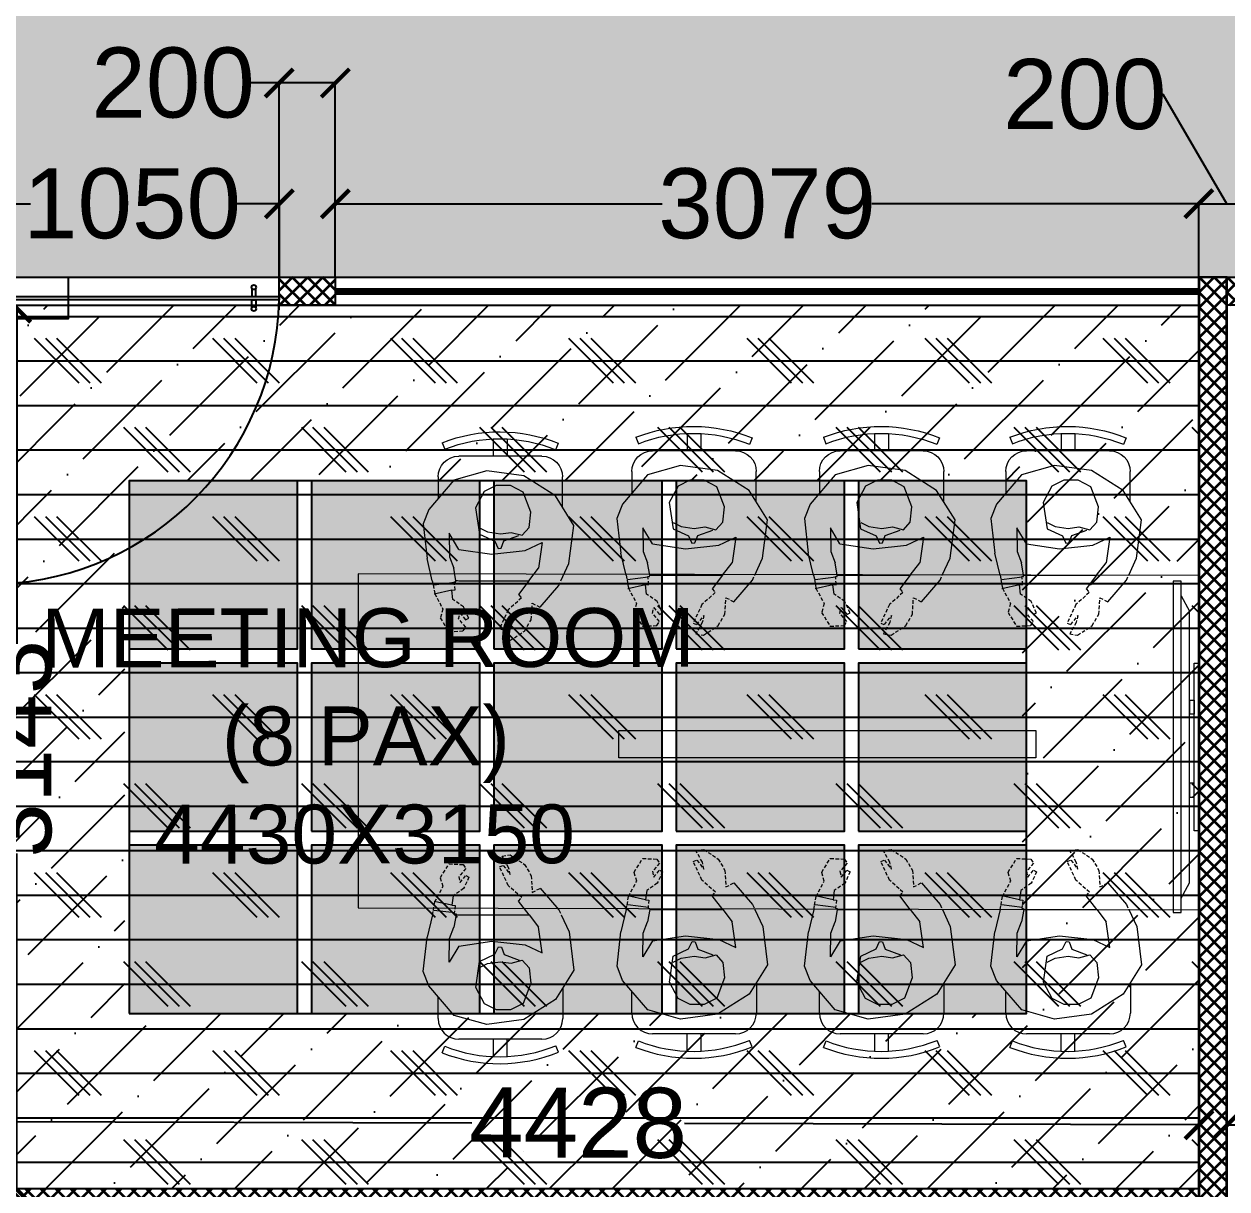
# Model space of a CAD drawing. Header units: millimetres. Extents: x 263321 to 4958806, y 33647 to 987811.
# Drawn here: x 2383843 to 2388132, y 492682 to 496836 of the extents above; entities that cross this region are included whole.
import ezdxf

# ---------------------------------------------------------------- set-up
doc = ezdxf.new("R2010")
doc.units = ezdxf.units.MM
doc.header["$PDMODE"] = 3
doc.linetypes.add('( Hidden )', pattern=[0.375, 0.25, -0.125])
for name, color, linetype, lineweight in [('A-DOOR-FULL', 40, 'Continuous', 18), ('A-FURN-HUMAN', 252, 'Continuous', 9), ('A-FURN-MODULAR-CHAIR', 5, 'Continuous', 5), ('A-FURN-MODULAR-TABLETOP', 250, 'Continuous', 13), ('A-GLASS PARTITION', 5, 'Continuous', 18), ('A-GYPSUM PARTITION', 250, 'Continuous', 35), ('partition', 6, 'Continuous', 15), ('TOA- AV', 7, 'Continuous', 9)]:
    doc.layers.add(name, color=color, linetype=linetype, lineweight=lineweight)
for name, color, linetype in [('CEILING TOA', 7, 'Continuous'), ('CH - MAN', 8, 'Continuous'), ('DOOR', 5, 'Continuous'), ('DOOR TOA', 7, 'Continuous'), ('FLOORING TOA', 7, 'Continuous'), ('PARTITION DIM.', 250, 'Continuous'), ('PARTITION GYPSUM', 250, 'Continuous'), ('TEXT', 250, 'Continuous')]:
    doc.layers.add(name, color=color, linetype=linetype)
doc.styles.add('ARIAL', font='arial.ttf')
doc.styles.get("Standard").update_dxf_attribs({"font": 'arial.ttf'})
doc.styles.add('TEXT @ 150', font='arial.ttf', dxfattribs={"height": 225})
doc.dimstyles.new('DIM @ 150', dxfattribs={"dimtxt": 225, "dimasz": 100, "dimexe": 1, "dimexo": 0, "dimgap": 0.5, "dimtad": 0, "dimdec": 0, "dimzin": 0, "dimdsep": 46, "dimtxsty": 'TEXT @ 150', "dimblk": 'ARCHTICK', "dimcen": -2, "dimclrd": 8, "dimclre": 8, "dimclrt": 7, "dimadec": 0, "dimazin": 0, "dimtfac": 1, "dimtdec": 0, "dimtofl": 0, "dimtmove": 0, "dimatfit": 3, "dimldrblk": 'OPEN90', "dimfxl": 1, "dimtolj": 1, "dimtzin": 0, "dimlwd": -1, "dimlwe": -1, "dimarcsym": 0})
pattern_1 = [(45, (13069.08, -8478.743), (-26.94076836, 26.94076836), []), (135, (13069.08, -8478.743), (-26.94076836, -26.94076836), [])]

# ---------------------------------------------------------------- blocks, each defined once
blk = doc.blocks.new('Human Figure')
at = {"layer": 'A-FURN-HUMAN', "lineweight": 5}
for p, q in [((4616.22, 5779.49), (4621.49, 5780.21, 0)), ((4616.22, 5779.49), (4621.49, 5780.21, 0)), ((4621.49, 5780.21, 0), (4626.18, 5778.89, 0)), ((4621.49, 5780.21, 0), (4626.18, 5778.89, 0)), ((4611.71, 5776.63, 0), (4616.22, 5779.49)), ((4611.71, 5776.63, 0), (4616.22, 5779.49)), ((4626.18, 5778.89, 0), (4629.77, 5774.69, 0)), ((4626.18, 5778.89, 0), (4629.77, 5774.69, 0)), ((4609.08, 5772.43, 0), (4611.71, 5776.63, 0)), ((4609.08, 5772.43, 0), (4611.71, 5776.63, 0)), ((4629.77, 5774.69, 0), (4630.56, 5772.63, 0)), ((4629.77, 5774.69, 0), (4630.56, 5772.63, 0)), ((4609.78, 5766.99, 0), (4609.08, 5772.43, 0)), ((4609.78, 5766.99, 0), (4609.08, 5772.43, 0)), ((4626.86, 5771.32, 0), (4626.81, 5767.94)), ((4626.86, 5771.32, 0), (4626.81, 5767.94)), ((4630.56, 5772.63, 0), (4630.01, 5767.72, 0)), ((4630.56, 5772.63, 0), (4630.01, 5767.72, 0)), ((4616.02, 5768.83), (4613.59, 5769.99, 0)), ((4613.59, 5769.99, 0), (4614.12, 5766.32, 0)), ((4616.02, 5768.83), (4613.59, 5769.99, 0)), ((4613.59, 5769.99, 0), (4614.12, 5766.32, 0)), ((4620.77, 5768.32, 0), (4616.02, 5768.83)), ((4620.77, 5768.32, 0), (4616.02, 5768.83)), ((4625.5, 5769.01, 0), (4620.77, 5768.32, 0)), ((4625.5, 5769.01, 0), (4620.77, 5768.32, 0)), ((4626.81, 5767.94), (4626.19, 5766.32, 0)), ((4626.81, 5767.94), (4626.19, 5766.32, 0)), ((4610.91, 5764.54), (4609.78, 5766.99, 0)), ((4610.91, 5764.54), (4609.78, 5766.99, 0)), ((4615.48, 5764.54), (4614.12, 5766.32, 0)), ((4615.48, 5764.54), (4614.12, 5766.32, 0)), ((4625.89, 5764.54), (4626.19, 5766.32, 0)), ((4625.89, 5764.54), (4626.19, 5766.32, 0)), ((4629.26, 5764.54), (4630.01, 5767.72, 0)), ((4629.26, 5764.54), (4630.01, 5767.72, 0)), ((4615.48, 5764.54), (4616.97, 5762.59)), ((4615.48, 5764.54), (4616.97, 5762.59)), ((4613.88, 5760.76, 0), (4611.23, 5763.85, 0)), ((4613.88, 5760.76, 0), (4611.23, 5763.85, 0)), ((4626.5, 5763.17, 0), (4626.01, 5763.22, 0)), ((4626.5, 5763.17, 0), (4626.01, 5763.22, 0)), ((4626.32, 5761.85, 0), (4626.5, 5763.17, 0)), ((4626.32, 5761.85, 0), (4626.5, 5763.17, 0))]:
    blk.add_line(p, q, dxfattribs=at)
at = {"layer": 'A-FURN-HUMAN', "linetype": '( Hidden )', "lineweight": 5, "ltscale": 2}
for p, q in [((4611.23, 5763.85, 0), (4610.91, 5764.54, 0)), ((4611.23, 5763.85, 0), (4610.91, 5764.54, 0)), ((4626.01, 5763.22, 0), (4626.14, 5764.36, 0)), ((4626.01, 5763.22, 0), (4626.14, 5764.36, 0)), ((4629.26, 5764.54, 0), (4629.12, 5763.93, 0)), ((4629.26, 5764.54, 0), (4629.12, 5763.93, 0)), ((4628.92, 5762.69, 0), (4627.75, 5760.5, 0)), ((4628.92, 5762.69, 0), (4627.75, 5760.5, 0)), ((4629.12, 5763.93, 0), (4628.92, 5762.69, 0)), ((4629.12, 5763.93, 0), (4628.92, 5762.69, 0)), ((4615.02, 5761.34, 0), (4613.88, 5760.76, 0)), ((4615.02, 5761.34, 0), (4613.88, 5760.76, 0)), ((4615.16, 5758.98, 0), (4615.02, 5761.34, 0)), ((4615.16, 5758.98, 0), (4615.02, 5761.34, 0)), ((4616.97, 5762.59), (4616.53, 5762.09)), ((4616.97, 5762.59), (4616.53, 5762.09)), ((4616.53, 5762.09), (4618.44, 5760.37, 0)), ((4616.53, 5762.09), (4618.44, 5760.37, 0)), ((4624.81, 5760.79, 0), (4626.32, 5761.85, 0)), ((4624.81, 5760.79, 0), (4626.32, 5761.85, 0)), ((4618.44, 5760.37, 0), (4619.69, 5757.7, 0)), ((4618.44, 5760.37, 0), (4619.69, 5757.7, 0)), ((4624.06, 5759.18, 0), (4624.81, 5760.79, 0)), ((4624.06, 5759.18, 0), (4624.81, 5760.79, 0)), ((4625.32, 5759.95, 0), (4624.51, 5758.96, 0)), ((4625.32, 5759.95, 0), (4624.51, 5758.96, 0)), ((4625.51, 5759.11, 0), (4625.32, 5759.95, 0)), ((4625.51, 5759.11, 0), (4625.32, 5759.95, 0)), ((4628.12, 5759.23, 0), (4626.89, 5757.28, 0)), ((4628.12, 5759.23, 0), (4626.89, 5757.28, 0)), ((4627.75, 5760.5, 0), (4628.12, 5759.23, 0)), ((4627.75, 5760.5, 0), (4628.12, 5759.23, 0)), ((4616.12, 5757.36), (4615.16, 5758.98, 0)), ((4616.12, 5757.36), (4615.16, 5758.98, 0)), ((4619.17, 5757.51, 0), (4618.16, 5758.8, 0)), ((4618.16, 5758.8, 0), (4618.39, 5757.81, 0)), ((4619.17, 5757.51, 0), (4618.16, 5758.8, 0)), ((4618.16, 5758.8, 0), (4618.39, 5757.81, 0)), ((4618.39, 5757.81, 0), (4619.31, 5756.18, 0)), ((4618.39, 5757.81, 0), (4619.31, 5756.18, 0)), ((4619.69, 5757.7, 0), (4619.17, 5757.51, 0)), ((4619.69, 5757.7, 0), (4619.17, 5757.51, 0)), ((4624.51, 5758.96, 0), (4624.06, 5759.18, 0)), ((4624.51, 5758.96, 0), (4624.06, 5759.18, 0)), ((4624.5, 5757.93, 0), (4625.51, 5759.11, 0)), ((4624.5, 5757.93, 0), (4625.51, 5759.11, 0)), ((4624.87, 5757.37, 0), (4624.5, 5757.93, 0)), ((4624.87, 5757.37, 0), (4624.5, 5757.93, 0)), ((4618.19, 5756, 0), (4616.12, 5757.36)), ((4618.19, 5756, 0), (4616.12, 5757.36)), ((4619.31, 5756.18, 0), (4618.19, 5756, 0)), ((4619.31, 5756.18, 0), (4618.19, 5756, 0)), ((4626.89, 5757.28, 0), (4624.87, 5757.37, 0)), ((4626.89, 5757.28, 0), (4624.87, 5757.37, 0))]:
    blk.add_line(p, q, dxfattribs=at)
at = {"layer": 'A-FURN-HUMAN', "linetype": '( Hidden )', "lineweight": 5, "ltscale": 3}
for p, q in [((4625.9, 5764.39, 0), (4625.89, 5764.57, 0)), ((4625.9, 5764.39, 0), (4625.89, 5764.57, 0)), ((4626.14, 5764.36, 0), (4625.9, 5764.39, 0)), ((4626.14, 5764.36, 0), (4625.9, 5764.39, 0))]:
    blk.add_line(p, q, dxfattribs=at)
at = {"layer": 'A-FURN-HUMAN', "lineweight": 5, "elevation": 0}
for points in [[(4622.54, 5772.08), (4621.4, 5771.49), (4619.55, 5771.23), (4618.01, 5771.43), (4616.44, 5771.03), (4615.47, 5772.11), (4615.23, 5774.3), (4616.32, 5777.18), (4618.11, 5778.11), (4620.14, 5778.11), (4621.85, 5777.26), (4623.09, 5774.92), (4622.55, 5771.19), (4620.35, 5770.17), (4619.86, 5769.12), (4619.43, 5769.17), (4619.04, 5770.23), (4616.9, 5771)], [(4622.54, 5772.08), (4621.4, 5771.49), (4619.55, 5771.23), (4618.01, 5771.43), (4616.44, 5771.03), (4615.47, 5772.11), (4615.23, 5774.3), (4616.32, 5777.18), (4618.11, 5778.11), (4620.14, 5778.11), (4621.85, 5777.26), (4623.09, 5774.92), (4622.55, 5771.19), (4620.35, 5770.17), (4619.86, 5769.12), (4619.43, 5769.17), (4619.04, 5770.23), (4616.9, 5771)], [(4625.5, 5769.01), (4626.86, 5771.32)], [(4625.5, 5769.01), (4626.86, 5771.32)], [(4626.09, 5764.27), (4629.04, 5763.91)], [(4626.09, 5764.27), (4629.04, 5763.91)], [(4626.5, 5763.17), (4629.02, 5762.63)], [(4626.5, 5763.17), (4629.02, 5762.63)]]:
    blk.add_lwpolyline(points, dxfattribs=at)
at = {"layer": 'A-FURN-MODULAR-CHAIR', "color": 18, "lineweight": 15, "true_color": 0x000000}
for p, q in [((4613.64, 5782.3, 0), (4625.48, 5782.3, 0)), ((4610.68, 5774.98, 0), (4610.68, 5779.34, 0)), ((4628.44, 5779.34, 0), (4628.44, 5776.24, 0))]:
    blk.add_line(p, q, dxfattribs=at)
at = {"layer": 'A-FURN-MODULAR-CHAIR', "lineweight": 15}
for p, q in [((4613.64, 5782.3, 0), (4625.48, 5782.3, 0)), ((4610.68, 5774.98, 0), (4610.68, 5779.34, 0)), ((4628.44, 5779.34, 0), (4628.44, 5776.24, 0))]:
    blk.add_line(p, q, dxfattribs=at)
at = {"layer": 'A-FURN-MODULAR-CHAIR', "color": 18, "lineweight": 15, "true_color": 0x000000, "elevation": 0}
for points in [[(4611.29, 5784.13), (4611.67, 5783.22)], [(4618.58, 5784.79), (4618.58, 5782.3)], [(4620.56, 5784.79), (4620.56, 5782.3)], [(4627.86, 5784.22), (4627.49, 5783.3)]]:
    blk.add_lwpolyline(points, dxfattribs=at)
at = {"layer": 'A-FURN-MODULAR-CHAIR', "lineweight": 15, "elevation": 0}
for points in [[(4611.29, 5784.13), (4611.67, 5783.22)], [(4618.58, 5784.79), (4618.58, 5782.3)], [(4620.56, 5784.79), (4620.56, 5782.3)], [(4627.86, 5784.22), (4627.49, 5783.3)]]:
    blk.add_lwpolyline(points, dxfattribs=at)
at = {"layer": 'A-FURN-MODULAR-CHAIR', "color": 18, "lineweight": 15, "true_color": 0x000000, "elevation": 0}
blk.add_lwpolyline([(4625.89, 5764.57, -0.034638), (4625.48, 5764.54), (4615.48, 5764.54)], format="xyb", dxfattribs=at)
at = {"layer": 'A-FURN-MODULAR-CHAIR', "lineweight": 15, "elevation": 0}
blk.add_lwpolyline([(4625.89, 5764.57, -0.034638), (4625.48, 5764.54), (4615.48, 5764.54)], format="xyb", dxfattribs=at)
at = {"layer": 'A-FURN-MODULAR-CHAIR', "color": 18, "lineweight": 15, "true_color": 0x000000}
for centre, radius, start, end in [((4619.68, 5763.49, 0), 22.29, 68.458, 112.0994), ((4619.68, 5763.49, 0), 21.3, 68.4839, 112.0994), ((4613.64, 5779.34, 0), 2.96, 90.0001, 180.0001), ((4625.48, 5779.34, 0), 2.96, 0.0001, 90.0001)]:
    blk.add_arc(centre, radius, start, end, dxfattribs=at)
at = {"layer": 'A-FURN-MODULAR-CHAIR', "lineweight": 15}
for centre, radius, start, end in [((4619.68, 5763.49, 0), 22.29, 68.458, 112.0994), ((4619.68, 5763.49, 0), 21.3, 68.4839, 112.0994), ((4613.64, 5779.34, 0), 2.96, 90.0001, 180.0001), ((4625.48, 5779.34, 0), 2.96, 0.0001, 90.0001)]:
    blk.add_arc(centre, radius, start, end, dxfattribs=at)
blk = doc.blocks.new('_ArchTick')
at = {"color": 0, "linetype": 'ByBlock', "const_width": 0.15}
blk.add_lwpolyline([(-0.5, -0.5), (0.5, 0.5)], dxfattribs=at)
blk = doc.blocks.new('*D595')
at = {"layer": 'Defpoints', "color": 0, "transparency": 16777216}
for p in [(2388132.3, 492910.3), (2388131.6, 492683.9), (2391612.7, 492702.6)]:
    blk.add_point(p, dxfattribs=at)
at = {"layer": 'PARTITION DIM.', "color": 8, "transparency": 16777216}
for p, q in [((2388131.6, 492683.9), (2388132.3, 492911.3)), ((2388132.3, 492910.3), (2389523.2, 492906.4)), ((2391613.2, 492900.6), (2390222.3, 492904.5)), ((2391612.7, 492702.6), (2391613.2, 492901.6))]:
    blk.add_line(p, q, dxfattribs=at)
at = {"layer": 'PARTITION DIM.', "color": 8, "transparency": 16777216, "xscale": 100, "yscale": 100, "zscale": 100}
for p, rotation in [((2388132.3, 492910.3), 179.8412100249086), ((2391613.2, 492900.6), 359.8412100249087)]:
    blk.add_blockref('_ArchTick', p, dxfattribs=dict(at, rotation=rotation))
at = {"layer": 'PARTITION DIM.', "color": 7, "transparency": 16777216, "insert": (2389872.7, 492905.5), "char_height": 250, "attachment_point": 5, "rotation": 359.8412}
blk.add_mtext('\\A1;3481', dxfattribs=at)
blk = doc.blocks.new('_Open90')
at = {"color": 0, "linetype": 'ByBlock'}
for p, q in [((-0.5, 0.5), (0, 0)), ((0, 0), (-1, 0)), ((0, 0), (-0.5, -0.5))]:
    blk.add_line(p, q, dxfattribs=at)
blk = doc.blocks.new('*D596')
at = {"layer": 'Defpoints', "color": 0, "transparency": 16777216}
for p in [(2383603.9, 492922.8), (2383603.3, 492680.4), (2388031.6, 492680.5)]:
    blk.add_point(p, dxfattribs=at)
at = {"layer": 'PARTITION DIM.', "color": 8, "transparency": 16777216}
for p, q in [((2383603.3, 492680.4), (2383603.9, 492923.8)), ((2383603.9, 492922.8), (2385439, 492917.8)), ((2388032.3, 492910.6), (2386197.2, 492915.7)), ((2388031.6, 492680.5), (2388032.3, 492911.6))]:
    blk.add_line(p, q, dxfattribs=at)
at = {"layer": 'PARTITION DIM.', "color": 8, "transparency": 16777216, "xscale": 100, "yscale": 100, "zscale": 100}
for p, rotation in [((2383603.9, 492922.8), 179.8412100249086), ((2388032.3, 492910.6), 359.8412100249087)]:
    blk.add_blockref('_ArchTick', p, dxfattribs=dict(at, rotation=rotation))
at = {"layer": 'PARTITION DIM.', "color": 7, "transparency": 16777216, "insert": (2385818.1, 492916.7), "char_height": 250, "attachment_point": 5, "rotation": 359.8412}
blk.add_mtext('\\A1;4428', dxfattribs=at)
blk = doc.blocks.new('*D600')
at = {"layer": 'Defpoints', "color": 0, "transparency": 16777216}
for p in [(2383603.3, 495823), (2383816.6, 495823), (2383603.3, 492680.4)]:
    blk.add_point(p, dxfattribs=at)
at = {"layer": 'PARTITION DIM.', "color": 8, "transparency": 16777216}
for p, q in [((2383603.3, 495823), (2383817.6, 495823)), ((2383816.6, 495823), (2383816.6, 494625.4)), ((2383816.6, 492680.4), (2383816.6, 493878)), ((2383603.3, 492680.4), (2383817.6, 492680.4))]:
    blk.add_line(p, q, dxfattribs=at)
at = {"layer": 'PARTITION DIM.', "color": 8, "transparency": 16777216, "xscale": 100, "yscale": 100, "zscale": 100}
for p, rotation in [((2383816.6, 495823), 90), ((2383816.6, 492680.4), 270)]:
    blk.add_blockref('_ArchTick', p, dxfattribs=dict(at, rotation=rotation))
at = {"layer": 'PARTITION DIM.', "color": 7, "transparency": 16777216, "insert": (2383816.6, 494251.7), "char_height": 250, "attachment_point": 5, "rotation": 90}
blk.add_mtext('\\A1;3143', dxfattribs=at)
blk = doc.blocks.new('*D620')
at = {"layer": 'Defpoints', "color": 0, "transparency": 16777216}
for p in [(2384752.9, 496195.3), (2383702.5, 495933.1), (2384752.9, 495933.1, 0)]:
    blk.add_point(p, dxfattribs=at)
at = {"layer": 'PARTITION DIM.', "color": 8, "transparency": 16777216}
for p, q in [((2383702.5, 495933.1), (2383702.5, 496196.3)), ((2383702.5, 496195.3), (2383866.1, 496195.3)), ((2384752.9, 496195.3), (2384589.3, 496195.3)), ((2384752.9, 495933.1), (2384752.9, 496196.3))]:
    blk.add_line(p, q, dxfattribs=at)
at = {"layer": 'PARTITION DIM.', "color": 8, "transparency": 16777216, "xscale": 100, "yscale": 100, "zscale": 100, "rotation": 180}
blk.add_blockref('_ArchTick', (2383702.5, 496195.3), dxfattribs=at)
at = {"layer": 'PARTITION DIM.', "color": 8, "transparency": 16777216, "xscale": 100, "yscale": 100, "zscale": 100}
blk.add_blockref('_ArchTick', (2384752.9, 496195.3), dxfattribs=at)
at = {"layer": 'PARTITION DIM.', "color": 7, "transparency": 16777216, "insert": (2384227.7, 496195.3), "char_height": 250, "attachment_point": 5}
blk.add_mtext('\\A1;1050', dxfattribs=at)
blk = doc.blocks.new('*D621')
at = {"layer": 'Defpoints', "color": 0, "transparency": 16777216}
for p in [(2388031.6, 496195.3), (2384952.5, 495933.9), (2388031.6, 495933.1)]:
    blk.add_point(p, dxfattribs=at)
at = {"layer": 'PARTITION DIM.', "color": 8, "transparency": 16777216}
for p, q in [((2384952.5, 495933.9), (2384952.5, 496196.3)), ((2384952.5, 496195.3), (2386118.1, 496195.3)), ((2388031.6, 496195.3), (2386866, 496195.3)), ((2388031.6, 495933.1), (2388031.6, 496196.3))]:
    blk.add_line(p, q, dxfattribs=at)
at = {"layer": 'PARTITION DIM.', "color": 8, "transparency": 16777216, "xscale": 100, "yscale": 100, "zscale": 100, "rotation": 180}
blk.add_blockref('_ArchTick', (2384952.5, 496195.3), dxfattribs=at)
at = {"layer": 'PARTITION DIM.', "color": 8, "transparency": 16777216, "xscale": 100, "yscale": 100, "zscale": 100}
blk.add_blockref('_ArchTick', (2388031.6, 496195.3), dxfattribs=at)
at = {"layer": 'PARTITION DIM.', "color": 7, "transparency": 16777216, "insert": (2386492.1, 496195.3), "char_height": 250, "attachment_point": 5}
blk.add_mtext('\\A1;3079', dxfattribs=at)
blk = doc.blocks.new('*D622')
at = {"layer": 'Defpoints', "color": 0, "transparency": 16777216}
for p in [(2388231.6, 496195.3), (2388031.6, 495933.1), (2388231.6, 495933.1, 0)]:
    blk.add_point(p, dxfattribs=at)
at = {"layer": 'PARTITION DIM.', "color": 8, "transparency": 16777216}
for p, q in [((2387904.2, 496584.8), (2387903.2, 496584.8)), ((2388131.6, 496195.3), (2387904.2, 496584.8)), ((2388031.6, 495933.1), (2388031.6, 496196.3)), ((2388031.6, 496195.3), (2388231.6, 496195.3)), ((2388231.6, 495933.1), (2388231.6, 496196.3))]:
    blk.add_line(p, q, dxfattribs=at)
at = {"layer": 'PARTITION DIM.', "color": 8, "transparency": 16777216, "xscale": 100, "yscale": 100, "zscale": 100, "rotation": 180}
blk.add_blockref('_ArchTick', (2388031.6, 496195.3), dxfattribs=at)
at = {"layer": 'PARTITION DIM.', "color": 8, "transparency": 16777216, "xscale": 100, "yscale": 100, "zscale": 100}
blk.add_blockref('_ArchTick', (2388231.6, 496195.3), dxfattribs=at)
at = {"layer": 'PARTITION DIM.', "color": 7, "transparency": 16777216, "insert": (2387624.8, 496584.8), "char_height": 250, "attachment_point": 5}
blk.add_mtext('\\A1;200', dxfattribs=at)
blk = doc.blocks.new('door-3f-01')
at = {"layer": 'A-GLASS PARTITION', "color": 5}
blk.add_line((-36, 0), (-36, 4), dxfattribs=at)
at = {"layer": 'DOOR', "elevation": 0}
blk.add_lwpolyline([(-1.95, 37.5), (-1.55, 37.5), (-1.55, 0), (-1.95, 0)], close=True, dxfattribs=at)
at = {"layer": 'DOOR', "color": 252, "true_color": 0x939598}
blk.add_lwpolyline([(0, 0), (-10.2, 0), (-10.2, 5.08), (0, 5.08), (0, 0)], dxfattribs=at)
at = {"layer": 'DOOR'}
for points in [[(-32.64, 3.74), (-32.64, 2.74), (-33.14, 2.74), (-33.14, 3.74)], [(-32.64, 1.34), (-32.64, 2.34), (-33.14, 2.34), (-33.14, 1.34)]]:
    blk.add_lwpolyline(points, dxfattribs=at)
blk.add_lwpolyline([(-36, 2.34), (-36, 2.74), (0, 2.74), (0, 2.34)], close=True, dxfattribs=at)
for centre in [(-32.89, 3.86), (-32.89, 1.22)]:
    blk.add_circle(centre, 0.278, dxfattribs=at)
at = {"layer": 'DOOR', "color": 252, "true_color": 0x939598}
blk.add_arc((-0.52, 2.04, 0), 35.48, 92.2973, 178.8766, dxfattribs=at)
blk = doc.blocks.new('*D713')
at = {"layer": 'Defpoints', "color": 0, "transparency": 16777216}
for p in [(2384752.5, 496625.9), (2384752.5, 495933.9), (2384952.5, 495933.9)]:
    blk.add_point(p, dxfattribs=at)
at = {"layer": 'PARTITION DIM.', "color": 8, "transparency": 16777216}
for p, q in [((2384752.5, 496625.9), (2384652.5, 496625.9)), ((2384752.5, 495933.9), (2384752.5, 496626.9)), ((2384952.5, 496625.9), (2384752.5, 496625.9)), ((2384952.5, 495933.9), (2384952.5, 496626.9))]:
    blk.add_line(p, q, dxfattribs=at)
at = {"layer": 'PARTITION DIM.', "color": 8, "transparency": 16777216, "xscale": 100, "yscale": 100, "zscale": 100, "rotation": 180}
blk.add_blockref('_ArchTick', (2384752.5, 496625.9), dxfattribs=at)
at = {"layer": 'PARTITION DIM.', "color": 8, "transparency": 16777216, "xscale": 100, "yscale": 100, "zscale": 100}
blk.add_blockref('_ArchTick', (2384952.5, 496625.9), dxfattribs=at)
at = {"layer": 'PARTITION DIM.', "color": 7, "transparency": 16777216, "insert": (2384374.1, 496625.9), "char_height": 250, "attachment_point": 5}
blk.add_mtext('\\A1;200', dxfattribs=at)
blk = doc.blocks.new('A$C60412B90')
at = {"layer": 'TOA- AV', "color": 30, "true_color": 0xf8991e}
blk.add_line((256.5, 111), (986.5, 111), dxfattribs=at)
at = {"layer": 'TOA- AV', "color": 6}
for p, q in [((-100, 55.5), (1343, 55.5)), ((-37.2, 55.5), (29.9, 91)), ((1280.2, 55.5), (1213.1, 91))]:
    blk.add_line(p, q, dxfattribs=at)
at = {"layer": 'TOA- AV', "color": 30, "true_color": 0xf8991e}
for points in [[(986.5, 111), (986.5, 131), (256.5, 131), (256.5, 111)], [(403.4, 91), (464.2, 91)], [(825.1, 91), (764.2, 91)]]:
    blk.add_lwpolyline(points, dxfattribs=at)
for points in [[(403.4, 111), (464.2, 111), (464.2, 91), (403.4, 91)], [(825.1, 111), (764.2, 111), (764.2, 91), (825.1, 91)]]:
    blk.add_lwpolyline(points, close=True, dxfattribs=at)
at = {"layer": 'TOA- AV', "color": 6}
for points in [[(1343, 55.5), (1343, 20), (-100, 20), (-100, 55.5)], [(29.9, 91), (1213.1, 91)]]:
    blk.add_lwpolyline(points, dxfattribs=at)

msp = doc.modelspace()

# ---------------------------------------------------------------- hatches: boundary and pattern name
at = {"layer": 'A-GYPSUM PARTITION', "true_color": 0x636466}
h = msp.add_hatch(dxfattribs=at)
h.set_pattern_fill('ANSI37', color=251, scale=12)
h.set_pattern_definition(pattern_1)
h.paths.add_polyline_path([(2384752.5, 495933.9), (2384952.5, 495933.9), (2384952.5, 495833.1), (2384752.5, 495833.1)])
h = msp.add_hatch(dxfattribs=at)
h.set_pattern_fill('ANSI37', color=251, scale=12)
h.set_pattern_definition(pattern_1)
h.paths.add_polyline_path([(2388131.6, 495933.1), (2388031.6, 495933.1), (2388031.6, 489283.1), (2388131.6, 489283.1)])
h = msp.add_hatch(dxfattribs=at)
h.set_pattern_fill('ANSI37', color=251, scale=12)
h.set_pattern_definition([(45, (16348.227, -8478.744), (-26.94076836, 26.94076836), []), (135, (16348.227, -8478.744), (-26.94076836, -26.94076836), [])])
h.paths.add_polyline_path([(2388131.6, 495933.9), (2388231.6, 495933.9), (2388231.6, 495833.1), (2388131.6, 495833.1)])
h = msp.add_hatch(dxfattribs=at)
h.set_pattern_fill('ANSI37', color=251, scale=12)
h.set_pattern_definition(pattern_1)
h.paths.add_polyline_path([(2388031.6, 492582), (2388031.6, 492682), (2380451.6, 492682.1), (2380451.6, 492582.1)])
at = {"layer": 'CEILING TOA', "true_color": 0x939598}
h = msp.add_hatch(dxfattribs=at)
h.set_pattern_fill('ANSI36', color=252, scale=50)
h.set_pattern_definition([(45, (13069.08, -8478.74), (84.189901, 308.696304), [396.875, -79.375, 0, -79.375])])
h.paths.add_polyline_path([(2383602.5, 495833.1), (2388031.6, 495833.1), (2388031.6, 492682), (2383602.5, 492682)])
h.paths.add_polyline_path([(2384202.5, 493307.5), (2387402.5, 493307.5), (2387402.5, 495207.5), (2384202.5, 495207.5)], flags=16)
h = msp.add_hatch(dxfattribs=at)
h.set_pattern_fill('DOTS', color=252, scale=20)
h.set_pattern_definition([(0, (13084.078, -8478.743), (15.875, 31.75), [0, -31.75])])
h.paths.add_polyline_path([(2386817.5, 493307.5), (2387417.5, 493307.5), (2387417.5, 493907.5), (2386817.5, 493907.5)])
h.paths.add_polyline_path([(2386817.5, 493957.5), (2387417.5, 493957.5), (2387417.5, 494557.5), (2386817.5, 494557.5)])
h.paths.add_polyline_path([(2386817.5, 494607.5), (2387417.5, 494607.5), (2387417.5, 495207.5), (2386817.5, 495207.5)])
h.paths.add_polyline_path([(2386167.5, 493307.5), (2386767.5, 493307.5), (2386767.5, 493907.5), (2386167.5, 493907.5)])
h.paths.add_polyline_path([(2386167.5, 493957.5), (2386767.5, 493957.5), (2386767.5, 494557.5), (2386167.5, 494557.5)])
h.paths.add_polyline_path([(2386167.5, 494607.5), (2386767.5, 494607.5), (2386767.5, 495207.5), (2386167.5, 495207.5)])
h.paths.add_polyline_path([(2385517.5, 493307.5), (2386117.5, 493307.5), (2386117.5, 493907.5), (2385517.5, 493907.5)])
h.paths.add_polyline_path([(2385517.5, 493957.5), (2386117.5, 493957.5), (2386117.5, 494557.5), (2385517.5, 494557.5)])
h.paths.add_polyline_path([(2385517.5, 494607.5), (2386117.5, 494607.5), (2386117.5, 495207.5), (2385517.5, 495207.5)])
h.paths.add_polyline_path([(2384217.5, 493307.5), (2384817.5, 493307.5), (2384817.5, 493907.5), (2384217.5, 493907.5)])
h.paths.add_polyline_path([(2384867.5, 493307.5), (2385467.5, 493307.5), (2385467.5, 493907.5), (2384867.5, 493907.5)])
h.paths.add_polyline_path([(2384217.5, 493957.5), (2384817.5, 493957.5), (2384817.5, 494557.5), (2384217.5, 494557.5)])
h.paths.add_polyline_path([(2384867.5, 493957.5), (2385467.5, 493957.5), (2385467.5, 494557.5), (2384867.5, 494557.5)])
h.paths.add_polyline_path([(2384217.5, 494607.5), (2384817.5, 494607.5), (2384817.5, 495207.5), (2384217.5, 495207.5)])
h.paths.add_polyline_path([(2384867.5, 494607.5), (2385467.5, 494607.5), (2385467.5, 495207.5), (2384867.5, 495207.5)])
at = {"layer": 'FLOORING TOA', "true_color": 0xc7c8ca}
h = msp.add_hatch(dxfattribs=at)
h.set_pattern_fill('EARTH', color=9, scale=120)
edge = h.paths.add_edge_path()
edge.add_line((2399150.3, 470683.1), (2406751.6, 470683.1))
edge.add_line((2406751.6, 470683.1), (2406751.6, 489283.1))
edge.add_line((2406751.6, 489283.1), (2406777, 491421.9))
edge.add_line((2406777, 491421.9), (2410711.6, 491383.1))
edge.add_line((2410711.6, 491383.1), (2410711.6, 490662.8))
edge.add_line((2410711.6, 490662.8), (2412251.6, 490662.8))
edge.add_line((2412251.6, 490662.8), (2412251.6, 491383.1))
edge.add_line((2412251.6, 491383.1), (2413501.6, 491383.1))
edge.add_line((2413501.6, 491383.1), (2413501.6, 490641.9))
edge.add_line((2413501.6, 490641.9), (2414541.6, 490641.9))
edge.add_line((2414541.6, 490641.9), (2414541.6, 491383.1))
edge.add_line((2414541.6, 491383.1), (2419059.8, 491383.1))
edge.add_line((2419059.8, 491383.1), (2419290.9, 492883.1))
edge.add_line((2419290.9, 492883.1), (2413191.6, 492883.1))
edge.add_line((2413191.6, 492883.1), (2413191.6, 495458.2))
edge.add_line((2413191.6, 495458.2), (2416206.2, 495458.2))
edge.add_line((2416206.2, 495458.2), (2416206.2, 496558.2))
edge.add_line((2416206.2, 496558.2), (2413191.6, 496558.2))
edge.add_line((2413191.6, 496558.2), (2413191.6, 498963.1))
edge.add_line((2413191.6, 498963.1), (2411651.6, 498963.1))
edge.add_line((2411651.6, 498963.1), (2411651.6, 492883.1))
edge.add_line((2411651.6, 492883.1), (2404451.6, 492883.1))
edge.add_line((2404451.6, 492883.1), (2404452.6, 502283.1))
edge.add_line((2404452.6, 502283.1), (2402951.6, 502283.1))
edge.add_line((2402951.6, 502283.1), (2402951.4, 497183.5))
edge.add_line((2402951.4, 497183.5), (2402951.6, 497133.1))
edge.add_line((2402951.6, 497133.1), (2399951.6, 497133.1))
edge.add_line((2399951.6, 497133.1), (2399951.6, 505326.9))
edge.add_arc((2397396.4, -38564.5), 543897.4, 89.730828, 95.307778)
edge.add_line((2347082.8, 503000.8), (2347082.9, 472483.1))
edge.add_line((2347082.9, 472483.1), (2343851.6, 472483.1))
edge.add_line((2343851.6, 472483.1), (2343851.6, 458383.2))
edge.add_line((2343851.6, 458383.2), (2354252.4, 458383.2))
edge.add_line((2354252.4, 458383.2), (2354252.7, 455753.4))
edge.add_arc((2374151.3, 141679.3), 314703.8, 88.069715, 93.625218, ccw=False)
edge.add_line((2384751.6, 456204.5), (2384751.6, 459200.3))
edge.add_line((2384751.6, 459200.3), (2394751.8, 459200.3))
edge.add_line((2394751.8, 459200.3), (2394749.6, 457484.3))
edge.add_line((2394749.6, 457484.3), (2395751.6, 457483.1))
edge.add_line((2395751.6, 457483.1), (2395751.6, 458383.1))
edge.add_line((2395751.6, 458383.1), (2396651.6, 458383.1))
edge.add_line((2396651.6, 458383.1), (2396651.6, 459197.4))
edge.add_line((2396651.6, 459197.4), (2399811.2, 459198))
edge.add_line((2399811.2, 459198), (2399811.2, 460833.1))
edge.add_line((2399811.2, 460833.1), (2398551.6, 460833.1))
edge.add_line((2398551.6, 460833.1), (2398551.6, 466883.1))
edge.add_line((2398551.6, 466883.1), (2403551.7, 466883.1))
edge.add_line((2403551.7, 466883.1), (2403551.7, 465533.1))
edge.add_line((2403551.7, 465533.1), (2407851.7, 465533.1))
edge.add_line((2407851.7, 465533.1), (2407851.7, 460783.1))
edge.add_line((2407851.7, 460783.1), (2409491.6, 460783.1))
edge.add_line((2409491.6, 460783.1), (2409496.3, 466883.1))
edge.add_line((2409496.3, 466883.1), (2415285.8, 466883.1))
edge.add_line((2415285.8, 466883.1), (2415516.9, 468383.1))
edge.add_line((2415516.9, 468383.1), (2399151.6, 468383.1))
edge.add_arc((2399151.6, 468983.1), 600, 180.0002, 269.9977, ccw=False)
edge.add_line((2398551.6, 468983.1), (2398551.6, 470083.1))
edge.add_arc((2399151.6, 470083.1), 600, 90.125, 179.9999, ccw=False)
edge = h.paths.add_edge_path(flags=16)
edge.add_line((2350804.3, 495933.1), (2349254.3, 495933.1))
edge.add_arc((2349254.3, 495533.1), 400, 90.0003, 179.7889)
edge.add_line((2348854.3, 495534.5), (2348854.3, 492844.4))
edge.add_line((2348854.3, 492844.4), (2350804.3, 492844.4))
edge.add_line((2350804.3, 492844.4), (2350804.3, 495933.1))
h.paths.add_polyline_path([(2380451.6, 495933.1), (2394411.6, 495933.1), (2394411.6, 489283.1), (2388129.7, 489289.9), (2388129.7, 487283.1), (2379984.7, 487283), (2379984.7, 489283.1), (2380551.6, 489283.1)], flags=16)
edge = h.paths.add_edge_path(flags=16)
edge.add_line((2404951.6, 487283.1), (2348951.6, 487283.1))
edge.add_arc((2348951.6, 486983.1), 300, 90, 179.997)
edge.add_line((2348651.6, 486983.1), (2348650.9, 472483.1))
edge.add_line((2348650.9, 472483.1), (2404951.6, 472483.1))
edge.add_line((2404951.6, 472483.1), (2404951.6, 487283.1))
h.paths.add_polyline_path([(2396751.6, 460833.1), (2396751.6, 464283.1)], flags=16)
at = {"layer": 'FLOORING TOA'}
h = msp.add_hatch(dxfattribs=at)
h.set_pattern_fill('CORK', color=181, scale=50)
h.set_pattern_definition([(0, (90021.14, 24146.98), (0, 158.75), []), (135, (90100.5, 24067.6), (-317.50014, -317.50014), [224.5065, -224.5065]), (135, (90140.2, 24067.6), (-317.50014, -317.50014), [224.5065, -224.5065]), (135, (90179.9, 24067.6), (-317.50014, -317.50014), [224.5065, -224.5065])])
h.paths.add_polyline_path([(2383602.5, 495833.1), (2388031.6, 495833.1), (2388031.6, 492682), (2383602.5, 492682)])

# ---------------------------------------------------------------- linework, layer by layer
at = {"elevation": 0}
msp.add_lwpolyline([(2388031.6, 492682), (2380451.6, 492682)], dxfattribs=at)
at = {"layer": 'A-FURN-MODULAR-TABLETOP', "elevation": 0}
msp.add_lwpolyline([(2385033.9, 494876.1), (2385033.9, 493684.7), (2388031.6, 493677.7), (2388031.6, 494869.2), (2385033.9, 494876.1)], dxfattribs=at)
at = {"layer": 'A-FURN-MODULAR-TABLETOP', "lineweight": 20, "elevation": 0}
msp.add_lwpolyline([(2387450.8, 494219.1), (2385963.2, 494219.1), (2385963.2, 494316.8), (2387450.8, 494316.8)], close=True, dxfattribs=at)
at = {"layer": 'A-GLASS PARTITION', "linetype": 'ByBlock', "ltscale": 5}
for p, q in [((2384751.9, 495933.1, 0), (2388131.6, 495933.1)), ((2384751.9, 495833.1, 0.1), (2384751.9, 495933.1, 0)), ((2384751.9, 495833.1, 0), (2388031.6, 495833.1))]:
    msp.add_line(p, q, dxfattribs=at)
at = {"layer": 'A-GLASS PARTITION', "linetype": 'ByBlock', "ltscale": 5, "const_width": 25, "elevation": 0}
for points in [[(2384752.5, 495882.7), (2384751.9, 495882.7)], [(2388031.6, 495882.7), (2384952.5, 495882.7)]]:
    msp.add_lwpolyline(points, dxfattribs=at)
at = {"layer": 'A-GYPSUM PARTITION', "color": 20, "elevation": 0}
for points in [[(2388031.6, 495933.1), (2388031.6, 489283.1), (2390461.6, 489283.1)], [(2388131.6, 489283.1), (2388131.6, 495933.1)]]:
    msp.add_lwpolyline(points, dxfattribs=at)
at = {"layer": 'CEILING TOA', "elevation": 0}
for points in [[(2380451.6, 495933.1), (2394411.6, 495933.1), (2394411.6, 489283.1), (2394411.6, 489289.9), (2394411.6, 487283.1), (2380453, 487283.1), (2380451.6, 489287.4)], [(2383602.5, 495833.1), (2388031.6, 495833.1), (2388031.6, 492682), (2383602.5, 492682)], [(2384217.5, 494607.5), (2384817.5, 494607.5), (2384817.5, 495207.5), (2384217.5, 495207.5)], [(2384217.5, 493307.5), (2387417.5, 493307.5), (2387417.5, 495207.5), (2384217.5, 495207.5)], [(2384867.5, 494607.5), (2385467.5, 494607.5), (2385467.5, 495207.5), (2384867.5, 495207.5)], [(2385517.5, 494607.5), (2386117.5, 494607.5), (2386117.5, 495207.5), (2385517.5, 495207.5)], [(2386167.5, 494607.5), (2386767.5, 494607.5), (2386767.5, 495207.5), (2386167.5, 495207.5)], [(2386817.5, 494607.5), (2387417.5, 494607.5), (2387417.5, 495207.5), (2386817.5, 495207.5)], [(2384217.5, 493957.5), (2384817.5, 493957.5), (2384817.5, 494557.5), (2384217.5, 494557.5)], [(2384867.5, 493957.5), (2385467.5, 493957.5), (2385467.5, 494557.5), (2384867.5, 494557.5)], [(2385517.5, 493957.5), (2386117.5, 493957.5), (2386117.5, 494557.5), (2385517.5, 494557.5)], [(2386167.5, 493957.5), (2386767.5, 493957.5), (2386767.5, 494557.5), (2386167.5, 494557.5)], [(2386817.5, 493957.5), (2387417.5, 493957.5), (2387417.5, 494557.5), (2386817.5, 494557.5)], [(2384217.5, 493307.5), (2384817.5, 493307.5), (2384817.5, 493907.5), (2384217.5, 493907.5)], [(2384867.5, 493307.5), (2385467.5, 493307.5), (2385467.5, 493907.5), (2384867.5, 493907.5)], [(2385517.5, 493307.5), (2386117.5, 493307.5), (2386117.5, 493907.5), (2385517.5, 493907.5)], [(2386167.5, 493307.5), (2386767.5, 493307.5), (2386767.5, 493907.5), (2386167.5, 493907.5)], [(2386817.5, 493307.5), (2387417.5, 493307.5), (2387417.5, 493907.5), (2386817.5, 493907.5)]]:
    msp.add_lwpolyline(points, close=True, dxfattribs=at)
at = {"layer": 'CH - MAN', "color": 18, "true_color": 0x000000}
msp.add_lwpolyline([(2380451.6, 495933.1), (2394411.6, 495933.1), (2394411.6, 489283.1), (2388129.7, 489289.1), (2388129.7, 487282.2), (2379984.7, 487283), (2379984.7, 489283.1), (2380451.6, 489287.4)], close=True, dxfattribs=at)
at = {"layer": 'DOOR TOA', "elevation": 0}
msp.add_lwpolyline([(2388031.6, 492582), (2388031.6, 492682)], dxfattribs=at)
at = {"layer": 'FLOORING TOA'}
msp.add_lwpolyline([(2380451.6, 495933.1), (2394411.6, 495933.1), (2394411.6, 489283.1), (2388129.7, 489289.9), (2388129.7, 487283.1), (2379984.7, 487283), (2379984.7, 489283.1), (2380551.6, 489283.1)], close=True, dxfattribs=at)
at = {"layer": 'partition', "elevation": 0}
msp.add_lwpolyline([(2388031.6, 495933.1), (2388131.6, 495933.1)], dxfattribs=at)
at = {"layer": 'PARTITION GYPSUM', "color": 30, "elevation": 0}
for points in [[(2384752.5, 495933.9), (2384952.5, 495933.9), (2384952.5, 495833.1), (2384752.5, 495833.1)], [(2388131.6, 495933.1), (2388031.6, 495933.1), (2388031.6, 489283.1), (2388131.6, 489283.1)], [(2388131.6, 495933.9), (2388231.6, 495933.9), (2388231.6, 495833.1), (2388131.6, 495833.1)]]:
    msp.add_lwpolyline(points, close=True, dxfattribs=at)
msp.add_lwpolyline([(2388031.6, 492682), (2380451.6, 492682)], dxfattribs=at)

# ---------------------------------------------------------------- block references
at = {"layer": 'A-DOOR-FULL', "linetype": 'Continuous', "xscale": 29.16666484490015, "yscale": 29.16666484490015, "zscale": 29.16666484490015, "rotation": 179.9998965342575}
msp.add_blockref('door-3f-01', (2383702.5, 495933.1), dxfattribs=at)
at = {"layer": 'A-FURN-MODULAR-TABLETOP', "color": 161, "linetype": 'ByBlock', "xscale": -25.00000000000002, "yscale": 25, "zscale": 25}
for p in [(2501029.9, 350737.5, 0), (2501720.6, 350756.8, 0), (2502389.3, 350756.8, 0), (2503054, 350756.8, 0)]:
    msp.add_blockref('Human Figure', p, dxfattribs=at)
at = {"layer": 'A-FURN-MODULAR-TABLETOP', "color": 161, "linetype": 'ByBlock', "xscale": 25.00000000000002, "yscale": 25.00000000000002, "zscale": 25.00000000000002, "rotation": 180.0000000003513}
for p in [(2501030.3, 637773.2, 0), (2501720.9, 637792.4, 0), (2502389.6, 637792.4, 0), (2503054.3, 637792.4, 0)]:
    msp.add_blockref('Human Figure', p, dxfattribs=at)
at = {"layer": 'TOA- AV', "color": 0, "xscale": -0.8187117660897277, "yscale": 0.8187117660897277, "zscale": 0.8187117660897277, "rotation": 270.0000286863252}
msp.add_blockref('A$C60412B90', (2387923.3, 493749.4), dxfattribs=at)

# ---------------------------------------------------------------- texts
at = {"layer": 'TEXT', "insert": (2383796.5, 493838.1, 0), "char_height": 210, "width": 2502.75, "attachment_point": 7, "rotation": 0.0649, "style": 'ARIAL'}
msp.add_mtext('\\pi108.04949;MEETING ROOM \\P\\pi752.01607;(8 PAX)\\P\\pi509.78551;4430X3150', dxfattribs=at)

# ---------------------------------------------------------------- dimensions: what is measured, and where the dimension line sits
at = {"layer": 'PARTITION DIM.'}
for base, p1, p2, override, picture, middle in [((2384752.5, 496625.9), (2384952.5, 495933.9), (2384752.5, 495933.9), {"dimtxt": 250, "dimtxsty": 'Standard', "dimarcsym": 1}, '*D713', (2384374.1, 496625.9)), ((2388231.6, 496195.3), (2388031.6, 495933.1), (2388231.6, 495933.1, 0), {"dimtxt": 250, "dimtxsty": 'Standard', "dimtmove": 1, "dimarcsym": 1}, '*D622', (2387902.7, 496584.8))]:
    dim = msp.add_linear_dim(base=base, p1=p1, p2=p2, dimstyle='DIM @ 150', override=override, dxfattribs=at)
    dim.commit()
    dim.dimension.update_dxf_attribs({"geometry": picture, "text_midpoint": middle, "dimtype": 160})
for base, p1, p2, picture, middle in [((2384752.9, 496195.3), (2383702.5, 495933.1), (2384752.9, 495933.1, 0), '*D620', (2384227.7, 496195.3)), ((2388031.6, 496195.3), (2384952.5, 495933.9), (2388031.6, 495933.1), '*D621', (2386492.1, 496195.3))]:
    dim = msp.add_linear_dim(base=base, p1=p1, p2=p2, dimstyle='DIM @ 150', override={"dimtxt": 250, "dimtxsty": 'Standard', "dimtmove": 1, "dimarcsym": 1}, dxfattribs=at)
    dim.commit()
    dim.dimension.update_dxf_attribs({"geometry": picture, "text_midpoint": middle})
for base, p1, p2, angle, override, picture, middle in [((2383816.6, 495823), (2383603.3, 492680.4), (2383603.3, 495823), 90, {"dimtxt": 250, "dimtxsty": 'Standard', "dimarcsym": 1}, '*D600', (2383816.6, 494251.7)), ((2383603.9, 492922.8), (2388031.6, 492680.5), (2383603.3, 492680.4), 359.8412, {"dimtxt": 250, "dimtxsty": 'Standard', "dimtmove": 1, "dimarcsym": 1}, '*D596', (2385818.1, 492916.7)), ((2388132.3, 492910.3), (2391612.7, 492702.6), (2388131.6, 492683.9), 359.8412, {"dimtxt": 250, "dimtxsty": 'Standard', "dimtmove": 1, "dimarcsym": 1}, '*D595', (2389872.7, 492905.5))]:
    dim = msp.add_linear_dim(base=base, p1=p1, p2=p2, angle=angle, dimstyle='DIM @ 150', override=override, dxfattribs=at)
    dim.commit()
    dim.dimension.update_dxf_attribs({"geometry": picture, "text_midpoint": middle})

doc.saveas('drawing.dxf')
